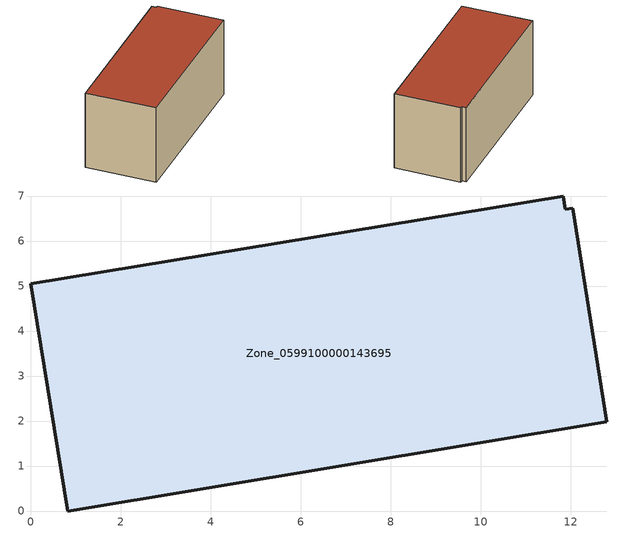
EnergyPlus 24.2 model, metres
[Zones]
Zone_0599100000143695
 floor ground (C_G): 12.05,6.72 12.79,1.98 0.82,0 0,5.05 11.83,7 11.87,6.7 z0
 wall outside (C_F): 0.82,0 12.79,1.98 12.05,6.72 11.87,6.7 11.83,7 0,5.05 0.82,0 z0:5.8
 roof outside (C_R): 12.79,1.98 12.05,6.72 11.87,6.7 11.83,7 0,5.05 0.82,0 z5.8
[BUILDING]
Pand.0599100000143695: North Axis=0; Terrain=City; Loads Convergence Tolerance Value=0.04; Temperature Convergence Tolerance Value=0.4; Solar Distribution=FullExterior; Maximum Number of Warmup Days=25; Minimum Number of Warmup Days=1
[Site:Location]
Rotterdam.The.Hague.AP_ZH_NLD Design_Conditions: Latitude=51.96; Longitude=4.45; Time Zone=1; Elevation=-4.5
[SITE:GROUNDTEMPERATURE:BUILDINGSURFACE]
18, 18, 18, 18, 18, 18, 18, 18, 18, 18, 18, 18
[MATERIAL] Thermal Absorptance=0.9; Solar Absorptance=0.7; Visible Absorptance=0.7
Name | Roughness | Thickness | Conductivity | Density | Specific Heat
G.TI.1992-2005 | MediumSmooth | 0.15 | 0.06 | 540 | 1210
F.TI.1992-2005 | Rough | 0.3 | 0.12 | 1920 | 840
R.TI.1992-2005 | MediumRough | 0.2 | 0.08 | 1500 | 1000
[CONSTRUCTION]
C_G: G.TI.1992-2005
C_F: F.TI.1992-2005
C_R: R.TI.1992-2005
[ZONE]
Zone_0599100000143695: Type=1; Multiplier=1; Ceiling Height=Autocalculate; Volume=Autocalculate; Floor Area=autocalculate; Part of Total Floor Area=Yes
[ZONEINFILTRATION:DESIGNFLOWRATE]
Infil_Zone_0599100000143695: Zone or ZoneList or Space or SpaceList=Zone_0599100000143695; Schedule=AlwaysOn; Design Flow Rate Calculation Method=Flow/Area; Flow Rate per Floor Area=0.0015; Constant Term Coefficient=1; Temperature Term Coefficient=0; Velocity Term Coefficient=0; Velocity Squared Term Coefficient=0
[HVACTEMPLATE:ZONE:IDEALLOADSAIRSYSTEM]
Zone_0599100000143695: Maximum Heating Supply Air Temperature=50; Minimum Cooling Supply Air Temperature=13; Maximum Heating Supply Air Humidity Ratio=0.0156; Minimum Cooling Supply Air Humidity Ratio=0.0077; Heating Limit=NoLimit; Cooling Limit=NoLimit; Dehumidification Control Type=ConstantSensibleHeatRatio; Cooling Sensible Heat Ratio=0.7; Dehumidification Setpoint=60; Humidification Control Type=None; Humidification Setpoint=30; Outdoor Air Method=None; Outdoor Air Flow Rate per Person=0.00944; Outdoor Air Flow Rate per Zone Floor Area=0; Outdoor Air Flow Rate per Zone=0; Demand Controlled Ventilation Type=None; Outdoor Air Economizer Type=NoEconomizer; Heat Recovery Type=None; Sensible Heat Recovery Effectiveness=0.7; Latent Heat Recovery Effectiveness=0.65
[ZONECONTROL:THERMOSTAT]
ThermostatControl_Zone_0599100000143695: Zone or ZoneList=Zone_0599100000143695; Control Type Schedule=DualSetpointControlType; Control 1=Thermostat_Zone_0599100000143695; Temperature Difference Between Cutout And Setpoint=0
[THERMOSTATSETPOINT:DUALSETPOINT]
Thermostat_Zone_0599100000143695: Heating Setpoint Temperature Schedule=HeatingSetpoint_Zone_0599100000143695; Cooling Setpoint Temperature Schedule=CoolingSetpoint_Zone_0599100000143695
[SCHEDULE:COMPACT]
HeatingSetpoint_Zone_0599100000143695: Through: 12/31, For: AllDays, Until: 24:00, 21
CoolingSetpoint_Zone_0599100000143695: Through: 12/31, For: AllDays, Until: 24:00, 24
DualSetpointControlType: Through: 12/31, For: AllDays, Until: 24:00, 4
AlwaysOn: Through: 12/31, For: AllDays, Until: 24:00, 1
